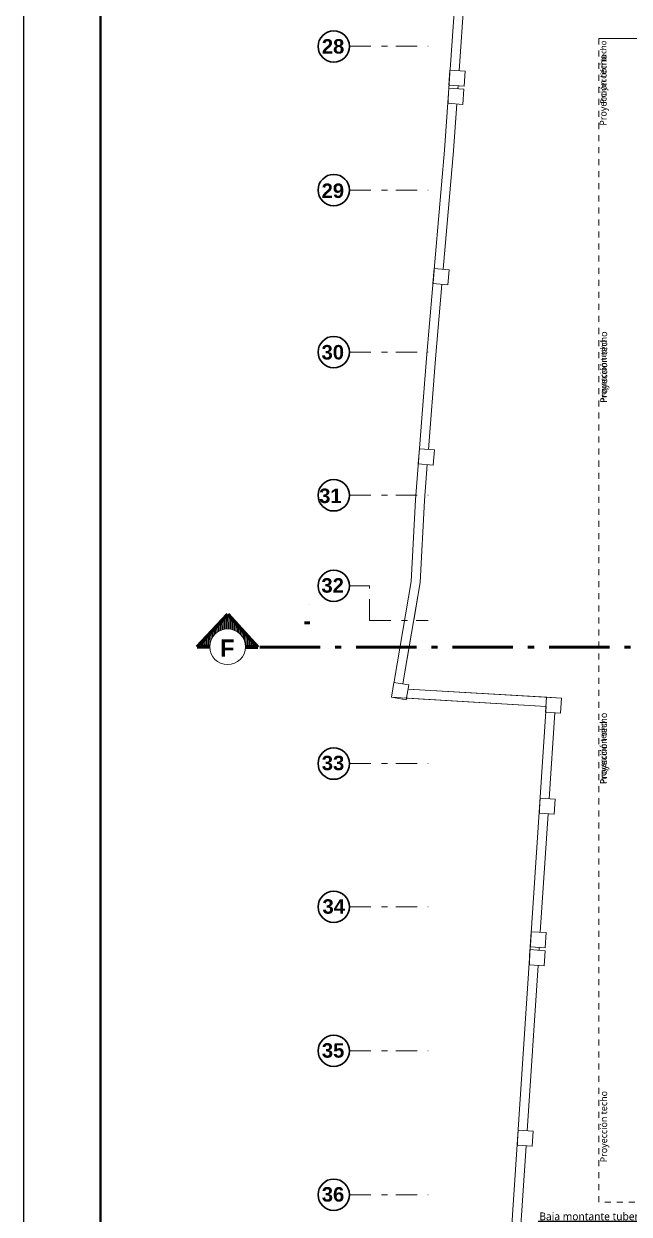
# Model space of a CAD drawing. Header units: metres. Extents: x 28 to 148, y 23 to 113.
# Drawn here: x 27.71 to 37.75, y 33.18 to 52.92 of the extents above; entities that cross this region are included whole.
import ezdxf
from ezdxf import colors
from ezdxf.entities.mleader import LeaderData, LeaderLine
from ezdxf.enums import TextEntityAlignment as Align
from ezdxf.math import Vec2, Vec3

# ---------------------------------------------------------------- set-up
doc = ezdxf.new("R2010")
doc.units = ezdxf.units.M
doc.set_wipeout_variables(frame=1)
for name, pattern in [('1CORTE', [1.5, 1, -0.25, 0, -0.25]), ('ACAD_ISO04W100', [30, 24, -3, 0, -3]), ('DASHED2', [0.375, 0.25, -0.125]), ('Dot & Dashed', [0.670278, 0.352778, -0.176389, 0, -0.141111]), ('HIDDEN2', [0.1875, 0.125, -0.0625])]:
    doc.linetypes.add(name, pattern=pattern)
for name, color, linetype, lineweight in [('1', 7, 'Continuous', 5), ('AA. Proyeccion Corte', 10, '1CORTE', 50), ('CORTE_EJE', 31, 'ACAD_ISO04W100', 80), ('Cotas varias El', 253, 'Continuous', 13), ('GRAFO 0 BLANCO', 7, 'Continuous', 0), ('GRAFO 4', 7, 'Continuous', 30), ('GRAFO01', 7, 'Continuous', 0), ('letras sr', 7, 'Continuous', 5), ('proyecciones', 1, 'DASHED2', 5), ('TEXTOS-SUBTITULO', 7, 'Continuous', 30)]:
    doc.layers.add(name, color=color, linetype=linetype, lineweight=lineweight)
doc.styles.add('Generales', font='trebuc.ttf', dxfattribs={"height": 0.1})
doc.styles.add('GENERATED_STYLE_1', font='arialbd.ttf')
doc.styles.add('TURBO_BASS', font='swisseb.ttf')

msp = doc.modelspace()

# ---------------------------------------------------------------- hatches: boundary and pattern name
at = {"layer": '1', "lineweight": 5}
h = msp.add_hatch(dxfattribs=at)
h.set_pattern_fill('_USER,_O', scale=0.02, angle=810, pattern_type=0)
h.set_pattern_definition([(90.373563, (182.20707, -13.776203), (0.019999575, 0.000130397), [])])
h.paths.add_polyline_path([(31.095, 42.885, -0.414214), (31.389, 42.587), (31.595, 42.586), (31.096, 43.131), (30.59, 42.592), (30.797, 42.591, -0.414214)])
h = msp.add_hatch(dxfattribs=at)
h.set_pattern_fill('_USER,_O', scale=0.02, angle=810, pattern_type=0)
h.set_pattern_definition([(90.373563, (182.20707, -13.776203), (0.019999575, 0.000130397), [])])
h.paths.add_polyline_path([(31.095, 42.885, -0.414214), (31.389, 42.587), (31.595, 42.586), (31.096, 43.131), (30.59, 42.592), (30.797, 42.591, -0.414214)])

# ---------------------------------------------------------------- linework, layer by layer
at = {"color": 7}
msp.add_lwpolyline([(27.712, 112.912), (147.712, 112.912), (147.712, 22.912), (27.712, 22.912), (27.712, 112.912)], dxfattribs=at)
at = {"color": 251, "linetype": 'HIDDEN2', "lineweight": -3, "true_color": 0x636466}
msp.add_arc((46.292, 63.449), 11, 194.5626, 255.4251, dxfattribs=at)
at = {"layer": '1', "color": 7}
msp.add_circle((31.093, 42.591), 0.296, dxfattribs=at)
msp.add_circle((31.093, 42.591), 0.296, dxfattribs=at)
at = {"layer": 'AA. Proyeccion Corte', "color": 7}
for p, q in [((32.456, 43.286), (32.456, 43.286)), ((32.456, 42.986), (32.366, 42.986)), ((42.226, 42.586), (31.389, 42.586))]:
    msp.add_line(p, q, dxfattribs=at)
at = {"layer": 'CORTE_EJE', "color": 7, "linetype": 'ACAD_ISO04W100', "ltscale": 0.8}
msp.add_lwpolyline([(30.797, 42.591), (30.59, 42.592), (31.096, 43.131), (31.595, 42.586), (31.389, 42.587)], dxfattribs=at)
msp.add_lwpolyline([(30.797, 42.591), (30.59, 42.592), (31.096, 43.131), (31.595, 42.586), (31.389, 42.587)], dxfattribs=at)
at = {"layer": 'Cotas varias El', "linetype": 'Dot & Dashed'}
for p, q in [((33.114, 52.553), (34.419, 52.553)), ((33.114, 50.165), (34.419, 50.165)), ((33.114, 47.478), (34.419, 47.478)), ((33.114, 45.103), (34.419, 45.103)), ((33.449, 43.028), (34.419, 43.028)), ((33.114, 40.653), (34.419, 40.653)), ((33.114, 38.278), (34.419, 38.278)), ((33.114, 35.89), (34.419, 35.89)), ((33.114, 33.503), (34.419, 33.503))]:
    msp.add_line(p, q, dxfattribs=at)
msp.add_lwpolyline([(33.449, 43.028), (33.449, 43.601), (33.114, 43.601)], dxfattribs=at)
at = {"layer": 'GRAFO 0 BLANCO', "linetype": 'Continuous'}
for p, q in [((34.138, 43.675), (34.208, 45.029)), ((34.138, 43.675), (34.208, 45.029)), ((34.287, 43.658), (34.358, 45.019))]:
    msp.add_line(p, q, dxfattribs=at)
at = {"layer": 'GRAFO 0 BLANCO', "color": 7, "linetype": 'Continuous'}
for points in [[(34.181, 43.035), (34.287, 43.658), (34.358, 45.019), (34.404, 45.613)], [(34, 41.976), (34.139, 42.789)], [(36.386, 41.753), (34.085, 41.887)]]:
    msp.add_lwpolyline(points, dxfattribs=at)
at = {"layer": 'GRAFO 4', "linetype": 'Continuous'}
for centre in [(32.854, 52.547), (32.854, 50.165), (32.854, 47.478), (32.854, 45.103), (32.854, 43.601), (32.854, 40.653), (32.854, 38.278), (32.854, 35.89), (32.854, 33.503)]:
    msp.add_circle(centre, 0.26, dxfattribs=at)
at = {"layer": 'GRAFO01', "color": 251, "linetype": 'DASHED2', "lineweight": 9, "ltscale": 0.4}
for p, q in [((38.45, 52.678), (37.25, 52.678)), ((38.45, 33.378), (37.25, 33.378))]:
    msp.add_line(p, q, dxfattribs=at)
at = {"layer": 'proyecciones', "linetype": 'HIDDEN2', "ltscale": 0.5}
msp.add_lwpolyline([(38.45, 33.378), (37.25, 33.378), (37.25, 52.678), (38.45, 52.678)], dxfattribs=at)
msp.add_lwpolyline([(38.45, 33.378), (37.25, 33.378), (37.25, 52.678), (38.45, 52.678)], dxfattribs=at)

# ---------------------------------------------------------------- texts
at = {"char_height": 0.24, "width": 1.011031258713047e-14, "attachment_point": 9, "rotation": 0, "style": 'GENERATED_STYLE_1'}
for s, insert in [('28', (33.029, 52.425)), ('29', (33.025, 50.031)), ('30', (33.024, 47.352)), ('31', (32.985, 44.971)), ('32', (33.022, 43.485)), ('33', (33.028, 40.54)), ('34', (33.04, 38.16)), ('35', (33.029, 35.773)), ('36', (33.028, 33.386))]:
    msp.add_mtext(s, dxfattribs=dict(at, insert=insert))
at = {"layer": 'letras sr', "attachment_point": 1, "rotation": 90, "style": 'Generales'}
for insert, char_height in [((37.276, 51.599), 0.115), ((37.266, 51.235), 0.13), ((37.276, 46.638), 0.13), ((37.276, 46.638), 0.115), ((37.273, 40.315), 0.13), ((37.273, 40.315), 0.115), ((37.276, 34.042), 0.13)]:
    msp.add_mtext('{\\H0.86957x;Proyección techo} ', dxfattribs=dict(at, insert=insert, char_height=char_height))
at = {"layer": 'TEXTOS-SUBTITULO', "style": 'TURBO_BASS'}
msp.add_text('F', height=0.283, rotation=360, dxfattribs=at).set_placement((31.087, 42.429), align=Align.CENTER)

# ---------------------------------------------------------------- next in the draw order: wipeouts: each hides what was drawn before it
at = {"linetype": 'Continuous'}
for points in [[(34.744, 51.605), (34.994, 51.587), (35.011, 51.837), (34.761, 51.854)], [(34.498, 48.615), (34.748, 48.593), (34.769, 48.842), (34.52, 48.864)], [(34.255, 45.624), (34.504, 45.605), (34.523, 45.855), (34.274, 45.874)], [(33.81, 41.753), (34.057, 41.711), (34.099, 41.958), (33.852, 42)], [(36.381, 41.753), (36.631, 41.739), (36.616, 41.489), (36.366, 41.504)], [(36.276, 40.081), (36.525, 40.065), (36.509, 39.815), (36.259, 39.832)], [(36.129, 37.866), (36.379, 37.85), (36.362, 37.6), (36.113, 37.617)], [(35.911, 34.574), (36.16, 34.557), (36.144, 34.308), (35.894, 34.324)]]:
    msp.add_wipeout(points, dxfattribs=at).dxf.layer = 'GRAFO 0 BLANCO'

# ---------------------------------------------------------------- next in the draw order: linework, layer by layer
at = {"layer": 'GRAFO 0 BLANCO', "linetype": 'Continuous'}
for p, q in [((34.84, 50.816), (34.894, 51.594)), ((34.391, 47.378), (34.69, 50.828)), ((34.391, 47.378), (34.69, 50.828)), ((34.669, 48.851), (34.84, 50.816)), ((34.541, 47.366), (34.648, 48.602)), ((34.208, 45.029), (34.391, 47.378)), ((34.208, 45.029), (34.391, 47.378)), ((34.424, 45.862), (34.541, 47.366)), ((34.358, 45.019), (34.404, 45.613)), ((33.81, 41.753), (34.138, 43.675)), ((33.81, 41.753), (34.138, 43.675)), ((34, 41.974), (34.287, 43.658)), ((36.536, 41.744), (34.087, 41.887)), ((36.377, 41.603), (33.81, 41.753)), ((36.377, 41.603), (34.061, 41.738)), ((36.426, 40.071), (36.52, 41.495)), ((36.279, 37.856), (36.409, 39.822)), ((35.862, 31.57), (36.044, 34.314))]:
    msp.add_line(p, q, dxfattribs=at)
at = {"layer": 'GRAFO 0 BLANCO', "color": 7, "linetype": 'Continuous'}
for points in [[(34.744, 51.605), (34.994, 51.587), (35.011, 51.837), (34.761, 51.854)], [(34.498, 48.615), (34.748, 48.593), (34.769, 48.842), (34.52, 48.864)], [(34.255, 45.624), (34.504, 45.605), (34.523, 45.855), (34.274, 45.874)], [(33.81, 41.753), (34.057, 41.711), (34.099, 41.958), (33.852, 42)], [(36.381, 41.753), (36.631, 41.739), (36.616, 41.489), (36.366, 41.504)], [(36.276, 40.081), (36.525, 40.065), (36.509, 39.815), (36.259, 39.832)], [(36.129, 37.866), (36.379, 37.85), (36.362, 37.6), (36.113, 37.617)], [(35.911, 34.574), (36.16, 34.557), (36.144, 34.308), (35.894, 34.324)]]:
    msp.add_lwpolyline(points, close=True, dxfattribs=at)

# ---------------------------------------------------------------- next in the draw order: leaders
at = {"layer": 'letras sr'}
ml = msp.add_multileader_mtext('Standard', dxfattribs=at)
ml.set_content('{\\H1.13043x;Baja montante tubería \\Pde agua pluvial D=3",\\P embebida en tabiquería}', color=256, style='Generales')
ml.set_leader_properties()
ml.build(insert=Vec2(0, 0))
ml.multileader.update_dxf_attribs({"text_right_attachment_type": 6, "dogleg_length": 0.36, "arrow_head_size": 0.1})
ctx = ml.context
ctx.base_point, ctx.char_height, ctx.arrow_head_size, ctx.landing_gap_size, ctx.plane_origin = Vec3(35.996, 33.134), 0.115, 0.1, 0.09, Vec3(32.912, 35.061)
ctx.right_attachment, ctx.text_align_type = 6, 2
notes = []
notes.append((ctx, [(1, (1, 1, 0), (38.326, 33.058), (-1, 0), 0.183, [(0, [(37.998, 34.52)], 0, [])])]))
ctx.mtext.insert, ctx.mtext.rotation, ctx.mtext.alignment, ctx.mtext.flow_direction = Vec3(38.053, 33.21), 6.283185, 3, 5
for ctx, leaders in notes:
    for number, flags, end, landing, length, lines in leaders:
        leader = LeaderData()
        leader.index, (leader.has_last_leader_line, leader.has_dogleg_vector, leader.attachment_direction) = number, flags
        leader.last_leader_point, leader.dogleg_vector, leader.dogleg_length = Vec3(end), Vec3(landing), length
        for number, points, colour, breaks in lines:
            line = LeaderLine()
            line.index, line.vertices, line.color, line.breaks = number, Vec3.list(points), colors.encode_raw_color(colour), breaks
            leader.lines.append(line)
        ctx.leaders.append(leader)

# ---------------------------------------------------------------- next in the draw order: wipeouts: each hides what was drawn before it
at = {"linetype": 'Continuous'}
for points in [[(34.765, 51.904), (35.015, 51.887), (35.032, 52.136), (34.782, 52.153)], [(36.109, 37.568), (36.359, 37.551), (36.342, 37.302), (36.093, 37.318)]]:
    msp.add_wipeout(points, dxfattribs=at).dxf.layer = 'GRAFO 0 BLANCO'

# ---------------------------------------------------------------- next in the draw order: linework, layer by layer
at = {"color": 7, "lineweight": 40}
msp.add_lwpolyline([(28.982, 111.893), (146.982, 111.893), (146.982, 26.787), (28.982, 26.787)], close=True, dxfattribs=at)
at = {"layer": 'GRAFO 0 BLANCO', "linetype": 'Continuous'}
for p, q in [((34.69, 50.828), (34.929, 54.251)), ((34.69, 50.828), (34.929, 54.251)), ((34.932, 52.143), (35.078, 54.24)), ((34.911, 51.844), (34.915, 51.894)), ((35.696, 31.33), (36.377, 41.603)), ((35.696, 31.33), (36.377, 41.603)), ((36.259, 37.558), (36.262, 37.607)), ((36.061, 34.564), (36.242, 37.308))]:
    msp.add_line(p, q, dxfattribs=at)
at = {"layer": 'GRAFO 0 BLANCO', "color": 7, "linetype": 'Continuous'}
for points in [[(34.765, 51.904), (35.015, 51.887), (35.032, 52.136), (34.782, 52.153)], [(36.109, 37.568), (36.359, 37.551), (36.342, 37.302), (36.093, 37.318)]]:
    msp.add_lwpolyline(points, close=True, dxfattribs=at)

doc.saveas('drawing.dxf')
